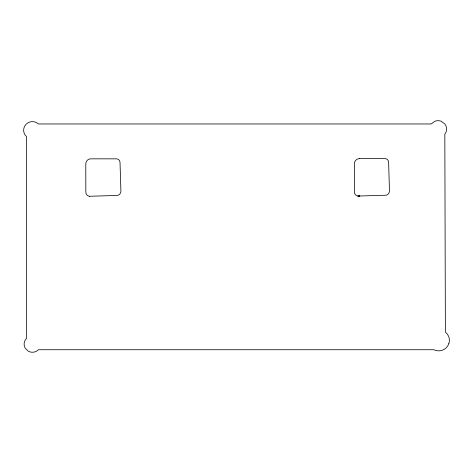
<?xml version="1.0" encoding="UTF-8"?>
<svg xmlns="http://www.w3.org/2000/svg" width="473" height="473" viewBox="0 0 473 473"><rect width="100%" height="100%" fill="white"/><g stroke="black" fill="none" stroke-linecap="round" stroke-linejoin="round"><path stroke-width="0.71" d="M89.255 196.271L117.712 195.426A4.588 4.588 0 0 0 120.911 190.944L120.018 162.363A3.683 3.683 0 0 0 116.311 158.845L91.188 158.827A5.061 5.061 0 0 0 85.796 163.835L85.826 192.15A4.222 4.222 0 0 0 89.255 196.254M359.764 158.615L384.88 158.615A3.683 3.683 0 0 1 388.611 162.15L389.468 190.731A4.588 4.588 0 0 1 386.281 195.201L357.825 196.053A4.222 4.222 0 0 1 354.383 191.937L354.395 163.623A5.061 5.061 0 0 1 359.758 158.644M448.818 343.694L447.677 346.011L446.004 347.992L443.899 349.512A10.897 10.897 0 0 1 433.824 349.736L38.414 349.736L36.728 351.072A8.408 8.408 0 0 1 28.439 351.268L25.335 348.353A8.041 8.041 0 0 1 25.134 340.199L26.411 338.485L26.411 136.526L24.963 134.787A8.502 8.502 0 0 1 24.685 126.167L26.021 124.34L27.795 122.915A8.886 8.886 0 0 1 36.557 122.649L38.414 123.961L431.228 123.961L434.758 121.307A8.709 8.709 0 0 1 441.321 121.313L444.839 123.979L445.956 125.883A8.307 8.307 0 0 1 445.95 132.339L444.827 134.249L445.383 332.064L447.204 333.914L448.516 336.137A10.4 10.4 0 0 1 448.818 343.694M359.764 195.999L357.825 196.053A4.346 4.346 0 0 0 359.764 195.999"/></g></svg>
